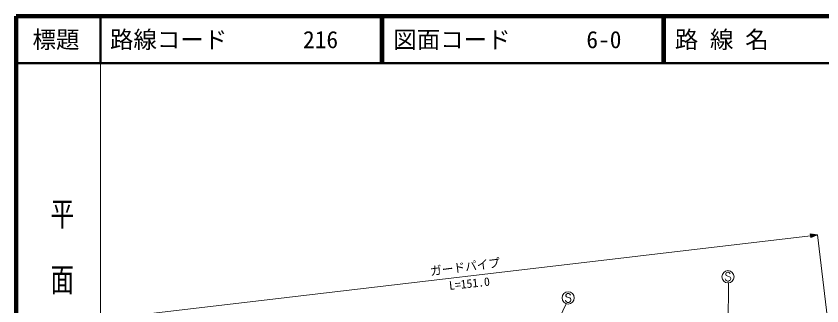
# Model space of a CAD drawing. Units: millimetres, scale not verified. Extents: x 40000 to 680000, y 20000 to 380000.
# Drawn here: x 40000 to 211719, y 318256 to 380000 of the extents above; entities that cross this region are included whole.
import ezdxf
from ezdxf.enums import TextEntityAlignment as Align

# ---------------------------------------------------------------- set-up
doc = ezdxf.new("R2010")
doc.units = ezdxf.units.MM
doc.header["$LTSCALE"] = 1000
for name, color, linetype, lineweight in [('M-STR-HTXT', 7, 'Continuous', 13), ('M-STR-STRC', 7, 'Continuous', 13), ('M-TTL', 2, 'Continuous', 140), ('M-TTL-BAND', 7, 'Continuous', 13), ('M-TTL-LINE', 7, 'Continuous', 50)]:
    doc.layers.add(name, color=color, linetype=linetype, lineweight=lineweight)
doc.layers.add('M-TTL-TXT', color=7, linetype='Continuous')
doc.styles.add('@ＭＳ ゴシック', font='')
doc.styles.add('ＭＳ ゴシック', font='')
doc.styles.get('@ＭＳ ゴシック').set_extended_font_data('@MS Gothic')
doc.styles.get('ＭＳ ゴシック').set_extended_font_data('MS Gothic')

msp = doc.modelspace()

# ---------------------------------------------------------------- linework, layer by layer
at = {"layer": 'M-STR-HTXT'}
for p, q in [((60861, 315727), (209300, 333205)), ((210790, 333380), (209253, 333604)), ((209253, 333604), (209347, 332805)), ((209561, 333559), (209263, 333524)), ((209272, 333444), (209868, 333514)), ((210176, 333469), (209282, 333364)), ((209291, 333284), (210483, 333425)), ((210790, 333380), (209300, 333205)), ((209310, 333125), (210502, 333265)), ((210213, 333150), (209319, 333045)), ((210790, 333380), (209347, 332805)), ((214684, 300333), (210790, 333380)), ((209329, 332965), (209925, 333035)), ((209636, 332920), (209338, 332885))]:
    msp.add_line(p, q, dxfattribs=at)
at = {"layer": 'M-STR-STRC'}
for p, q in [((191356, 325299), (191238, 325062)), ((191238, 325062), (191238, 324944)), ((191238, 324944), (191356, 324708)), ((191592, 325417), (191356, 325299)), ((191356, 324708), (192065, 324471)), ((191829, 325417), (191592, 325417)), ((192065, 325299), (191829, 325417)), ((192183, 325062), (192065, 325299)), ((191238, 323762), (191119, 323999)), ((191356, 323644), (191238, 323762)), ((191592, 323526), (191356, 323644)), ((191839, 323178), (191569, 293963)), ((191829, 323526), (191592, 323526)), ((192065, 323644), (191829, 323526)), ((192065, 324471), (192183, 324353)), ((192183, 323762), (192065, 323644)), ((192183, 324353), (192301, 324117)), ((192301, 323999), (192183, 323762)), ((192301, 324117), (192301, 323999)), ((157177, 319247), (157059, 319483)), ((157295, 320783), (157177, 320547)), ((157177, 320547), (157177, 320429)), ((157177, 320429), (157295, 320192)), ((157531, 320901), (157295, 320783)), ((157295, 320192), (158004, 319956)), ((157768, 320901), (157531, 320901)), ((158004, 320783), (157768, 320901)), ((158122, 320547), (158004, 320783)), ((158004, 319956), (158122, 319838)), ((158122, 319838), (158240, 319601)), ((158240, 319483), (158122, 319247)), ((158240, 319601), (158240, 319483)), ((157240, 318722), (142864, 289079)), ((157295, 319129), (157177, 319247)), ((157531, 319010), (157295, 319129)), ((157768, 319010), (157531, 319010)), ((158004, 319129), (157768, 319010)), ((158122, 319247), (158004, 319129))]:
    msp.add_line(p, q, dxfattribs=at)
for centre in [(191710, 324471), (157650, 319956)]:
    msp.add_circle(centre, 1300, dxfattribs=at)
at = {"layer": 'M-TTL'}
for p, q in [((40000, 380000), (40000, 20000)), ((680000, 380000), (40000, 380000))]:
    msp.add_line(p, q, dxfattribs=at)
at = {"layer": 'M-TTL-BAND'}
msp.add_line((58000, 370000), (58000, 20000), dxfattribs=at)
at = {"layer": 'M-TTL-LINE'}
for p, q in [((58000, 380000), (58000, 370000)), ((117750, 380000), (117750, 370000)), ((118250, 380000), (118250, 370000)), ((177750, 380000), (177750, 370000)), ((178250, 380000), (178250, 370000)), ((40000, 370000), (680000, 370000))]:
    msp.add_line(p, q, dxfattribs=at)

# ---------------------------------------------------------------- texts
at = {"layer": 'M-STR-HTXT', "style": 'ＭＳ ゴシック'}
for s, rotation, p in [('ガードパイプ', 7.252, (135864, 325105)), ('L=151.0', 5.983, (136756, 321560))]:
    msp.add_text(s, height=1833, rotation=rotation, dxfattribs=at).set_placement(p, align=Align.BOTTOM_CENTER)
at = {"layer": 'M-TTL-BAND', "style": '@ＭＳ ゴシック', "width": 1.4}
msp.add_text('平  面  図', height=3666, rotation=270, dxfattribs=at).set_placement((49777, 306475), align=Align.MIDDLE_RIGHT)
at = {"layer": 'M-TTL-TXT', "style": 'ＭＳ ゴシック'}
msp.add_text('標題', height=3666, dxfattribs=at).set_placement((48500, 375000), align=Align.MIDDLE_CENTER)
for s, p in [('路線コード', (60000, 375000)), ('216', (101142, 375000)), ('図面コード', (120380, 375000)), ('6-0', (161521, 375000)), ('路 線 名', (180380, 375000))]:
    msp.add_text(s, height=3666, dxfattribs=at).set_placement(p, align=Align.MIDDLE_LEFT)

doc.saveas('drawing.dxf')
